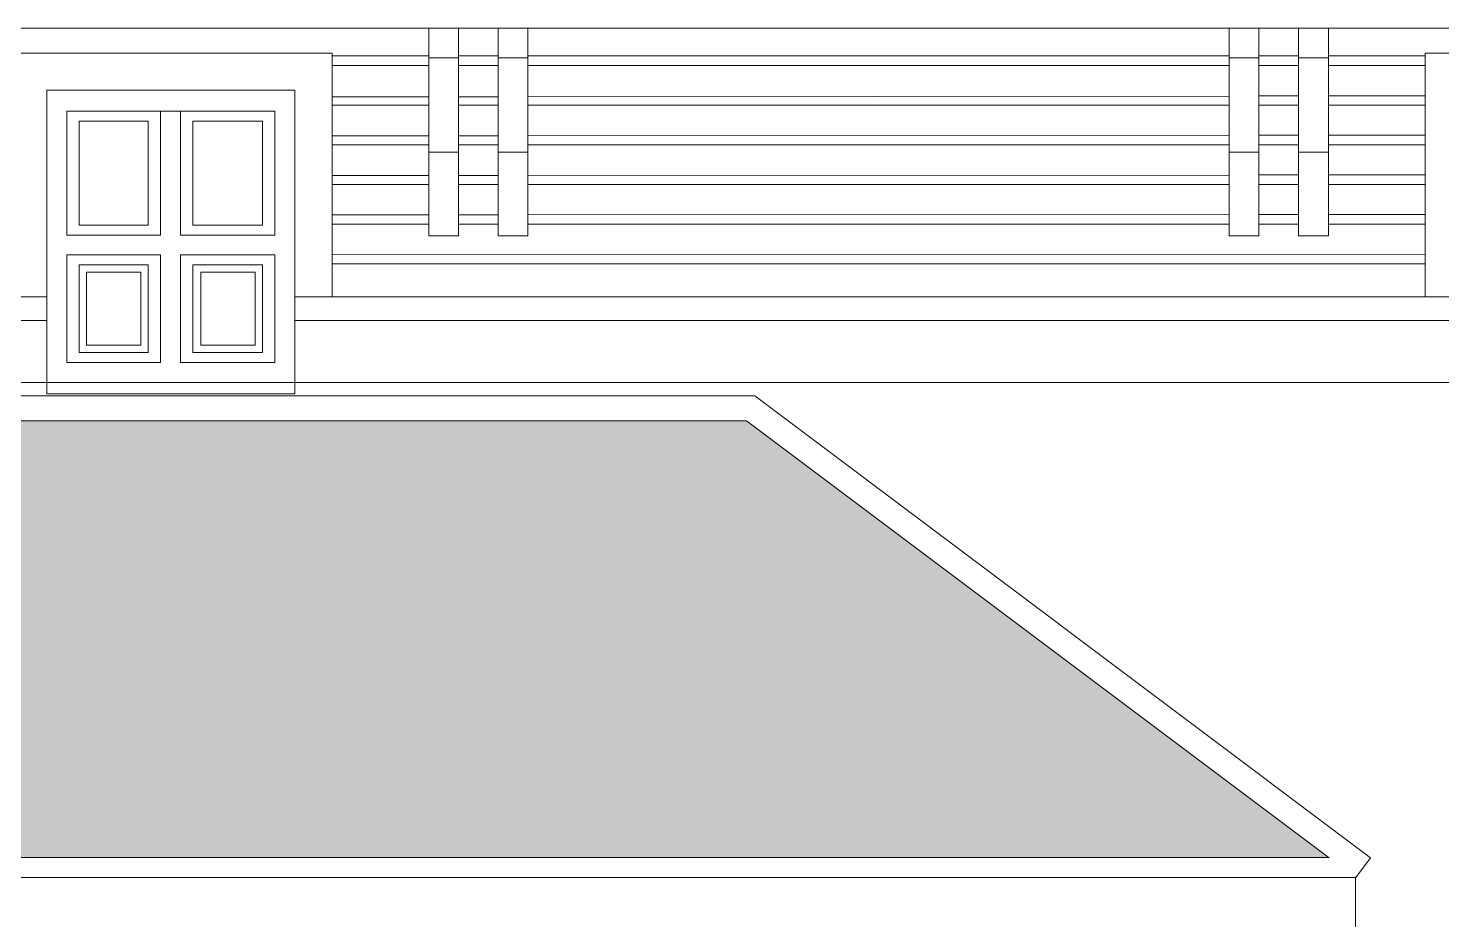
# Model space of a CAD drawing. Header units: millimetres. Extents: x 85048 to 158814, y 1395 to 38919.
# Drawn here: x 120951 to 126653, y 27247 to 30844 of the extents above; entities that cross this region are included whole.
import ezdxf

# ---------------------------------------------------------------- set-up
doc = ezdxf.new("R2010")
doc.units = ezdxf.units.MM
doc.layers.add('hatches', color=8, linetype='Continuous')
doc.layers.add('wall', color=5, linetype='Continuous')

msp = doc.modelspace()

# ---------------------------------------------------------------- hatches: boundary and pattern name
at = {"layer": 'hatches', "ltscale": 50, "true_color": 0x8f9991}
h = msp.add_hatch(dxfattribs=at)
h.set_pattern_fill('AR-RSHKE', color=252, scale=20, style=0)
h.set_pattern_definition([(0, (-5134960.73, 974251.16), (510, 240), [120, -100, 140, -60, 180, -80]), (0, (-5134840.73, 974261.16), (510, 240), [100, -380, 80, -120]), (0, (-5134600.73, 974236.16), (510, 240), [60, -620]), (90, (-5134960.73, 974251.16), (-170, 240), [230, -730]), (90, (-5134840.73, 974251.16), (-170, 240), [225, -735]), (90, (-5134740.73, 974251.16), (-170, 240), [210, -750]), (90, (-5134600.73, 974236.16), (-170, 240), [230, -730]), (90, (-5134540.73, 974236.16), (-170, 240), [230, -730]), (90, (-5134360.73, 974251.16), (-170, 240), [220, -740])])
h.paths.add_polyline_path([(112272.5, 27496.9), (114623.6, 29260.3), (123848.2, 29260.3), (126198, 27497.9)])

# ---------------------------------------------------------------- linework, layer by layer
at = {"layer": 'wall', "color": 250, "linetype": 'Continuous', "lineweight": 15, "ltscale": 0.13}
for p, q in [((113046.1, 30844.3, 0.5), (130025.9, 30844.3, 0.5)), ((122566.5, 30844.3, -1.3), (122566.5, 30007.2, -1.3)), ((122686.5, 30844.3, -1.3), (122686.5, 30007.2, -1.3)), ((122846.8, 30844.3, 0.5), (122846.8, 30007.2, 0.5)), ((122966.8, 30844.3, 0.5), (122966.8, 30007.2, 0.5)), ((125795.4, 30844.3, -3.6), (125795.4, 30007.2, -3.6)), ((125915.4, 30844.3, -3.6), (125915.4, 30007.2, -3.6)), ((126075.7, 30844.3, -5.4), (126075.7, 30007.2, -5.4)), ((126195.7, 30844.3, -5.4), (126195.7, 30007.2, -5.4)), ((120876.4, 30744.2, -1.3), (122176.4, 30744.3, -1.3)), ((122176.4, 30744.3, -1.3), (122176.4, 29760.2, -1.3)), ((126585.8, 30744.2, 0.5), (128285.8, 30744.3, 0.5)), ((126585.8, 30744.2, 0.5), (126585.8, 29760.2, 0.5)), ((122176.4, 30732.8, 4.7), (122566.5, 30732.8, -1.3)), ((122566.5, 30694.3, 0.5), (122176.4, 30694.3, 6.5)), ((122686.5, 30724.3, -1.3), (122566.5, 30724.3, -1.3)), ((122686.5, 30732.8, -1.3), (122846.8, 30732.8, -1.3)), ((122846.8, 30694.3, 0.5), (122686.5, 30694.3, 0.5)), ((122966.8, 30724.5, 0.5), (122846.8, 30724.5, 0.5)), ((122966.8, 30732.8, -2.1), (125795.4, 30732.8, 13.1)), ((125795.4, 30694.3, 14.9), (122966.8, 30694.3, -0.3)), ((125795.4, 30724.3, -3.6), (125915.4, 30724.3, -3.6)), ((126075.7, 30732.8, -5.4), (125915.4, 30732.8, -5.4)), ((125915.4, 30694.3, -3.6), (126075.7, 30694.3, -3.6)), ((126075.7, 30724.3, -5.4), (126195.7, 30724.3, -5.4)), ((126585.8, 30732.8, 0.5), (126195.7, 30732.8, -5.4)), ((126195.7, 30694.3, -3.6), (126585.8, 30694.3, 2.3)), ((121026.4, 30594.2, -1.3), (122026.4, 30594.3, -1.3)), ((121026.4, 30594.2, -1.3), (121026.4, 29369.3, -1.3)), ((122026.4, 30594.2, -1.3), (122026.4, 29369.3, -1.3)), ((122566.5, 30567.4, 0.5), (122176.4, 30567.6, 6.5)), ((122846.8, 30567.3, 0.5), (122686.5, 30567.4, 0.5)), ((125795.4, 30567.9, 14.9), (122966.8, 30569.7, -0.3)), ((125915.4, 30571.6, -3.6), (126075.7, 30571.7, -3.6)), ((126195.7, 30571.7, -3.6), (126585.8, 30571.8, 2.3)), ((121946.1, 30509.7, -1.3), (121106.1, 30509.7, -1.3)), ((121106.1, 30509.7, -1.3), (121106.1, 30009.7, -1.3)), ((121106.1, 30509.7, -1.3), (121106.1, 30009.7, -1.3)), ((121484.7, 30509.7, -1.3), (121484.7, 30009.7, -1.3)), ((121564.7, 30509.7, -1.3), (121564.7, 30049.8, -1.3)), ((121564.7, 30509.7, -1.3), (121564.7, 30009.7, -1.3)), ((121946.1, 30509.7, -1.3), (121946.1, 30009.7, -1.3)), ((122566.5, 30534.2, 0.5), (122176.4, 30534.2, 6.5)), ((122846.8, 30534.2, 0.5), (122686.5, 30534.2, 0.5)), ((125795.4, 30534.2, 14.9), (122966.8, 30534.2, -0.3)), ((125915.4, 30534.2, -3.6), (126075.7, 30534.2, -3.6)), ((126195.7, 30534.2, -3.6), (126585.8, 30534.2, 2.3)), ((121434.7, 30469.7, -1.3), (121156.1, 30469.7, -1.3)), ((121156.1, 30469.7, -1.3), (121156.1, 30049.8, -1.3)), ((121434.7, 30469.7, -1.3), (121434.7, 30049.8, -1.3)), ((121896.1, 30469.7, -1.3), (121614.7, 30469.7, -1.3)), ((121614.7, 30469.7, -1.3), (121614.7, 30049.8, -1.3)), ((121896.1, 30469.7, -1.3), (121896.1, 30049.8, -1.3)), ((122566.5, 30410.6, 0.5), (122176.4, 30410.7, 6.5)), ((122846.8, 30410.6, 0.5), (122686.5, 30410.6, 0.5)), ((125795.4, 30410.8, 14.9), (122966.8, 30411.5, -0.3)), ((125915.4, 30412.3, -3.6), (126075.7, 30412.3, -3.6)), ((126195.7, 30412.3, -3.6), (126585.8, 30412.3, 2.3)), ((122566.5, 30374.2, 0.5), (122176.4, 30374.2, 6.5)), ((122686.5, 30344.4, -1.3), (122566.5, 30344.4, -1.3)), ((122846.8, 30374.2, 0.5), (122686.5, 30374.2, 0.5)), ((122966.8, 30344.4, 0.5), (122846.8, 30344.4, 0.5)), ((125795.4, 30374.2, 14.9), (122966.8, 30374.2, -0.3)), ((125795.4, 30344.4, -3.6), (125915.4, 30344.4, -3.6)), ((125915.4, 30374.2, -3.6), (126075.7, 30374.2, -3.6)), ((126075.7, 30344.4, -5.4), (126195.7, 30344.4, -5.4)), ((126195.7, 30374.2, -3.6), (126585.8, 30374.2, 2.3)), ((122566.5, 30250.5, 0.5), (122176.4, 30250.6, 6.5)), ((122846.8, 30250.5, 0.5), (122686.5, 30250.5, 0.5)), ((125795.4, 30250.7, 14.9), (122966.8, 30251.4, -0.3)), ((125915.4, 30252.2, -3.6), (126075.7, 30252.2, -3.6)), ((126195.7, 30252.2, -3.6), (126585.8, 30252.3, 2.3)), ((122566.5, 30214.1, 0.5), (122176.4, 30214.1, 6.5)), ((122846.8, 30214.1, 0.5), (122686.5, 30214.1, 0.5)), ((125795.4, 30214.1, 14.9), (122966.8, 30214.1, -0.3)), ((125915.4, 30214.1, -3.6), (126075.7, 30214.1, -3.6)), ((126195.7, 30214.1, -3.6), (126585.8, 30214.1, 2.3)), ((121434.7, 30049.8, -1.3), (121156.1, 30049.8, -1.3)), ((121484.7, 30049.8, -1.3), (121484.7, 30009.7, -1.3)), ((121896.1, 30049.8, -1.3), (121614.7, 30049.8, -1.3)), ((122176.4, 30091.6, 0.5), (122566.5, 30091.7, 0.5)), ((122176.4, 30054, 0.5), (122566.5, 30054, 0.5)), ((122686.5, 30091.7, 0.5), (122846.8, 30091.7, 0.5)), ((122686.5, 30054, 0.5), (122846.8, 30054, 0.5)), ((122966.8, 30091.8, 0.5), (125795.4, 30092.1, 0.5)), ((122966.8, 30054, 0.5), (125795.4, 30054, 0.5)), ((125915.4, 30092.2, 0.5), (126075.7, 30092.2, 0.5)), ((125915.4, 30054, 0.5), (126075.7, 30054, 0.5)), ((126195.7, 30092.2, 0.5), (126585.8, 30092.2, 0.5)), ((126195.7, 30054, 0.5), (126585.8, 30054, 0.5)), ((121484.7, 30009.7, -1.3), (121106.1, 30009.7, -1.3)), ((121946.1, 30009.7, -1.3), (121564.7, 30009.7, -1.3)), ((121946.1, 30009.7, -1.3), (121564.7, 30009.7, -1.3)), ((122686.5, 30007.2, -1.3), (122566.5, 30007.2, -1.3)), ((122966.8, 30007.2, 0.5), (122846.8, 30007.2, 0.5)), ((125795.4, 30007.2, -3.6), (125915.4, 30007.2, -3.6)), ((126075.7, 30007.2, -5.4), (126195.7, 30007.2, -5.4)), ((121484.7, 29929.7, -1.3), (121106.1, 29929.7, -1.3)), ((121484.7, 29929.7, -1.3), (121106.1, 29929.7, -1.3)), ((121106.1, 29929.7, -1.3), (121106.1, 29495.2, -1.3)), ((121106.1, 29929.7, -1.3), (121106.1, 29495.2, -1.3)), ((121434.7, 29889.5, -1.3), (121156.1, 29889.5, -1.3)), ((121434.7, 29889.5, -1.3), (121156.1, 29889.5, -1.3)), ((121156.1, 29889.5, -1.3), (121156.1, 29535.3, -1.3)), ((121156.1, 29889.5, -1.3), (121156.1, 29535.3, -1.3)), ((121434.7, 29889.5, -1.3), (121434.7, 29535.3, -1.3)), ((121434.7, 29889.5, -1.3), (121434.7, 29535.3, -1.3)), ((121484.7, 29929.7, -1.3), (121484.7, 29495.2, -1.3)), ((121564.7, 29929.7, -1.3), (121564.7, 29495.2, -1.3)), ((121946.1, 29929.7, -1.3), (121564.7, 29929.7, -1.3)), ((121946.1, 29929.7, -1.3), (121564.7, 29929.7, -1.3)), ((121614.7, 29889.5, -1.3), (121614.7, 29535.3, -1.3)), ((121896.1, 29889.5, -1.3), (121614.7, 29889.5, -1.3)), ((121896.1, 29889.5, -1.3), (121896.1, 29535.3, -1.3)), ((121946.1, 29929.7, -1.3), (121946.1, 29495.2, -1.3)), ((122176.4, 29931.6, 0.5), (126585.8, 29932.2, 0.5)), ((122176.4, 29894, 0.5), (126585.8, 29894, 0.5)), ((121404.7, 29859.5, -1.3), (121186.1, 29859.5, -1.3)), ((121186.1, 29859.5, -1.3), (121186.1, 29565.3, -1.3)), ((121404.7, 29859.5, -1.3), (121404.7, 29565.3, -1.3)), ((121866.1, 29859.5, -1.3), (121647.5, 29859.5, -1.3)), ((121647.5, 29859.5, -1.3), (121647.5, 29565.3, -1.3)), ((121866.1, 29859.5, -1.3), (121866.1, 29565.3, -1.3)), ((116316.9, 29760.2, 3.8), (121026.4, 29760.2, 0.5)), ((122026.4, 29760.2, 0.5), (126735.8, 29760.2, 0.5)), ((121026.4, 29665.3, 0.5), (116316.9, 29665.3, 3.8)), ((126735.8, 29665.3, 0.5), (122026.4, 29665.3, 0.5)), ((121404.7, 29565.3, -1.3), (121186.1, 29565.3, -1.3)), ((121866.1, 29565.3, -1.3), (121647.5, 29565.3, -1.3)), ((121484.7, 29495.2, -1.3), (121106.1, 29495.2, -1.3)), ((121156.1, 29535.3, -1.3), (121434.7, 29535.3, -1.3)), ((121946.1, 29495.2, -1.3), (121564.7, 29495.2, -1.3)), ((121614.7, 29535.3, -1.3), (121896.1, 29535.3, -1.3)), ((121026.4, 29415.3, 0.5), (116316.9, 29415.3, 9.8)), ((122026.4, 29415.3, -1.3), (121026.4, 29415.3, -1.3)), ((122026.4, 29369.3, -1.3), (121026.4, 29369.3, -1.3)), ((126735.8, 29415.3, 0.5), (122026.4, 29415.3, -1.3)), ((123881.6, 29360.3, 2.3), (114590.2, 29360.3, 2.3)), ((126366, 27496.9, 0.5), (123881.6, 29360.3, 0.5)), ((114623.6, 29260.3, 2.3), (123848.2, 29260.3, 2.3)), ((126199.3, 27496.9, 0.5), (123848.2, 29260.3, 0.5)), ((112272.5, 27496.9), (126198, 27497.9, 0.5)), ((126306, 27416.9, 0.5), (126366, 27496.9, 0.5)), ((126305.1, 27417.6, 0.5), (112166.7, 27417.6, 0.5)), ((126305.1, 27169.4, 0.5), (126305.1, 27419.5, 0.5))]:
    msp.add_line(p, q, dxfattribs=at)

doc.saveas('drawing.dxf')
